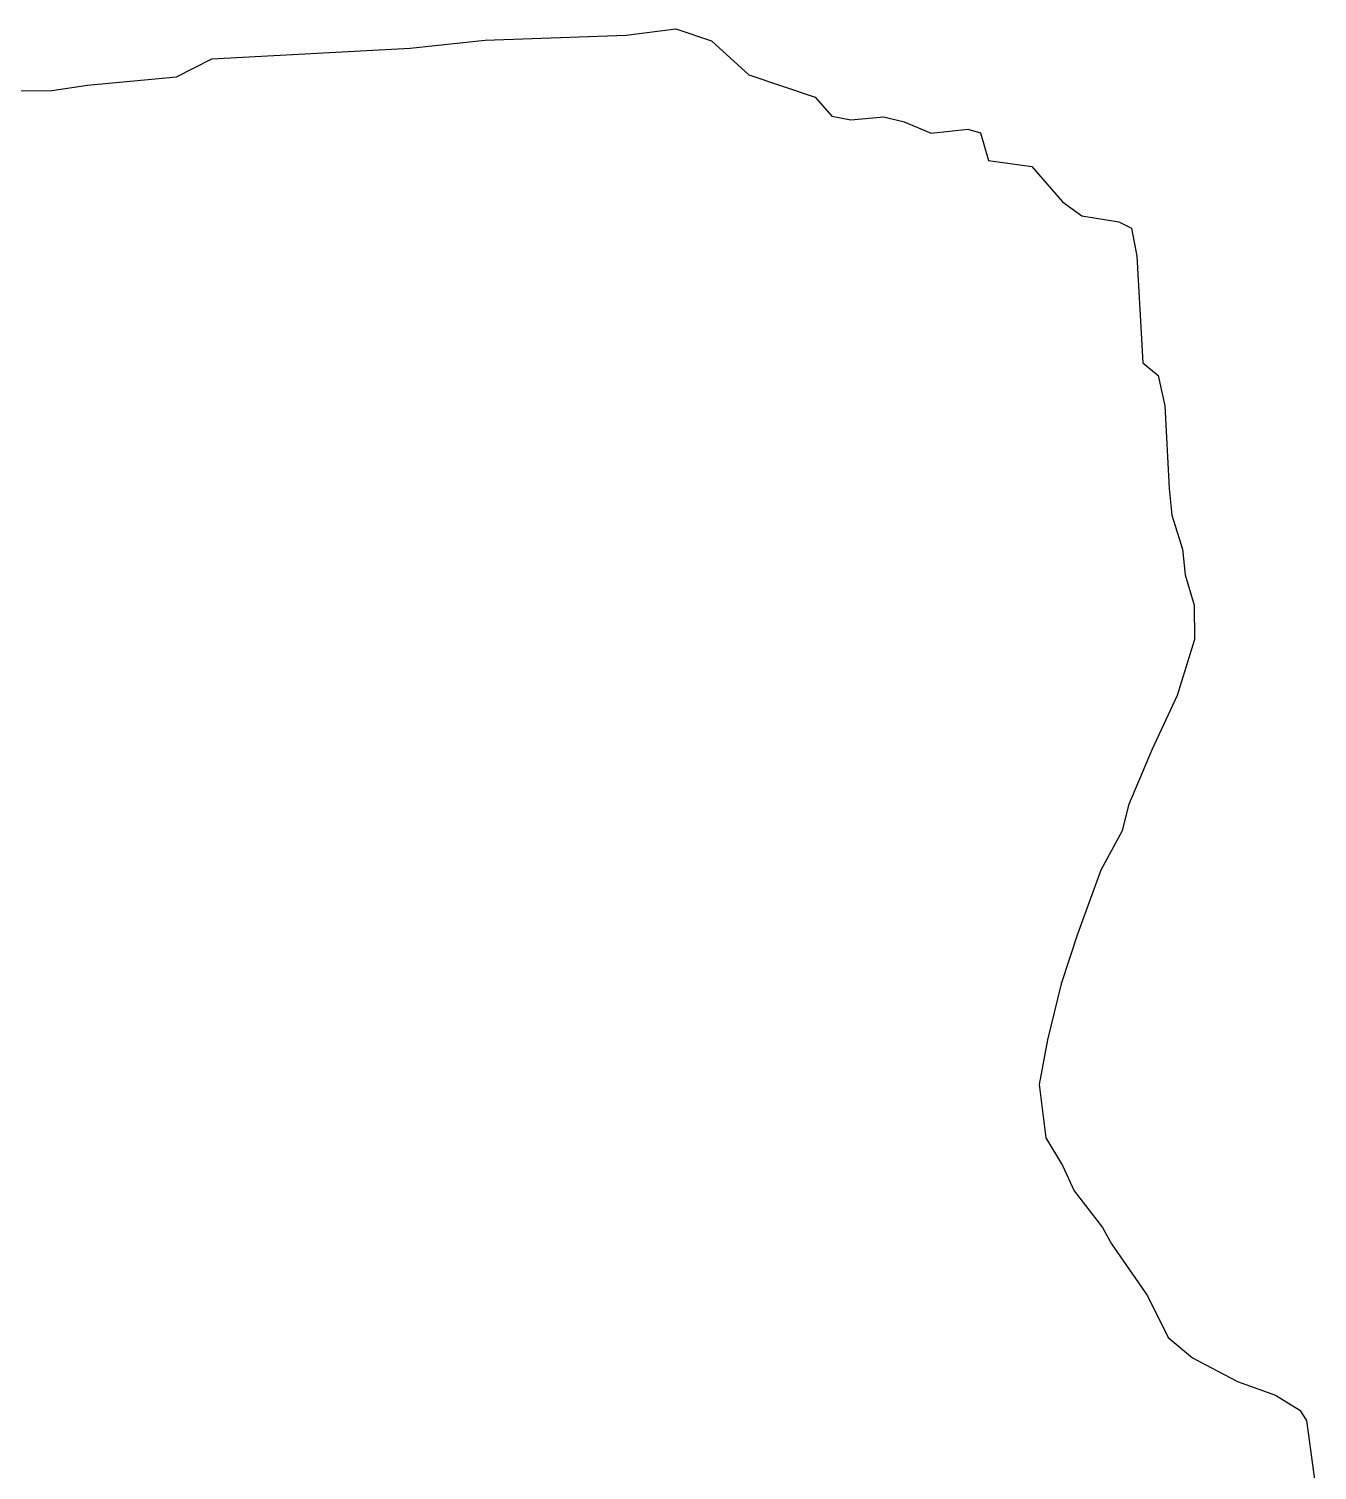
# Model space of a CAD drawing. Header units: metres. Extents: x 267218 to 277461, y 2088854 to 2108025.
# Drawn here: x 273595 to 277425, y 2103737 to 2108025 of the extents above; entities that cross this region are included whole.
import ezdxf

# ---------------------------------------------------------------- set-up
doc = ezdxf.new("R2010")
doc.units = ezdxf.units.M
doc.layers.add('village', color=3, linetype='Continuous')

msp = doc.modelspace()

# ---------------------------------------------------------------- linework, layer by layer
at = {"layer": 'village', "color": 6}
for points in [[(273466.4, 2107839.7, 0), (273663.1, 2107841.2, 0), (273768.8, 2107857.2, 0), (274033.4, 2107882, 0), (274138.8, 2107935.8, 0), (274728.6, 2107967, 0), (274951.5, 2107991.4, 0), (275371.2, 2108006.2, 0), (275518.3, 2108024.9, 0), (275624.7, 2107989.3, 0), (275735.2, 2107888, 0), (275932.4, 2107821.6, 0), (275982, 2107765.2, 0), (276038.8, 2107754.3, 0), (276137.1, 2107762.7, 0), (276197.7, 2107748, 0), (276277.4, 2107714.6, 0), (276386.9, 2107726.8, 0), (276424.9, 2107715.8, 0), (276448.2, 2107632.8, 0), (276576.9, 2107614.9, 0), (276668.5, 2107509.7, 0), (276725.6, 2107468.6, 0), (276835.4, 2107450.6, 0), (276873.4, 2107432, 0), (276889.2, 2107348.9, 0), (276906.8, 2107031.3, 0), (276952.5, 2106993.9, 0), (276972.1, 2106903.3, 0), (276985.4, 2106657.5, 0), (276993.6, 2106578.2, 0), (277024.7, 2106476.3, 0), (277032.9, 2106400.7, 0), (277060.1, 2106310.2, 0), (277060.9, 2106208.1, 0), (277009.3, 2106041.2, 0), (276934.9, 2105881.8, 0), (276864.4, 2105714.8, 0), (276846.1, 2105639, 0), (276782.7, 2105521.2, 0), (276712.4, 2105331.6, 0), (276664.4, 2105183.7, 0), (276624.1, 2105016.9, 0), (276598.7, 2104884.4, 0), (276618.9, 2104725.7, 0)], [(276618.9, 2104725.7, 0), (276668.7, 2104642.9, 0), (276703.3, 2104567.5, 0), (276787.4, 2104458.5, 0), (276814.3, 2104409.6, 0), (276921.4, 2104255.3, 0), (276982.9, 2104131.1, 0), (277055.2, 2104071.1, 0), (277188.2, 2104000.3, 0), (277302, 2103959.6, 0), (277374.2, 2103914.8, 0), (277393.3, 2103884.7, 0), (277425.4, 2103650.5, 0)]]:
    msp.add_polyline3d(points, dxfattribs=at)

doc.saveas('drawing.dxf')
